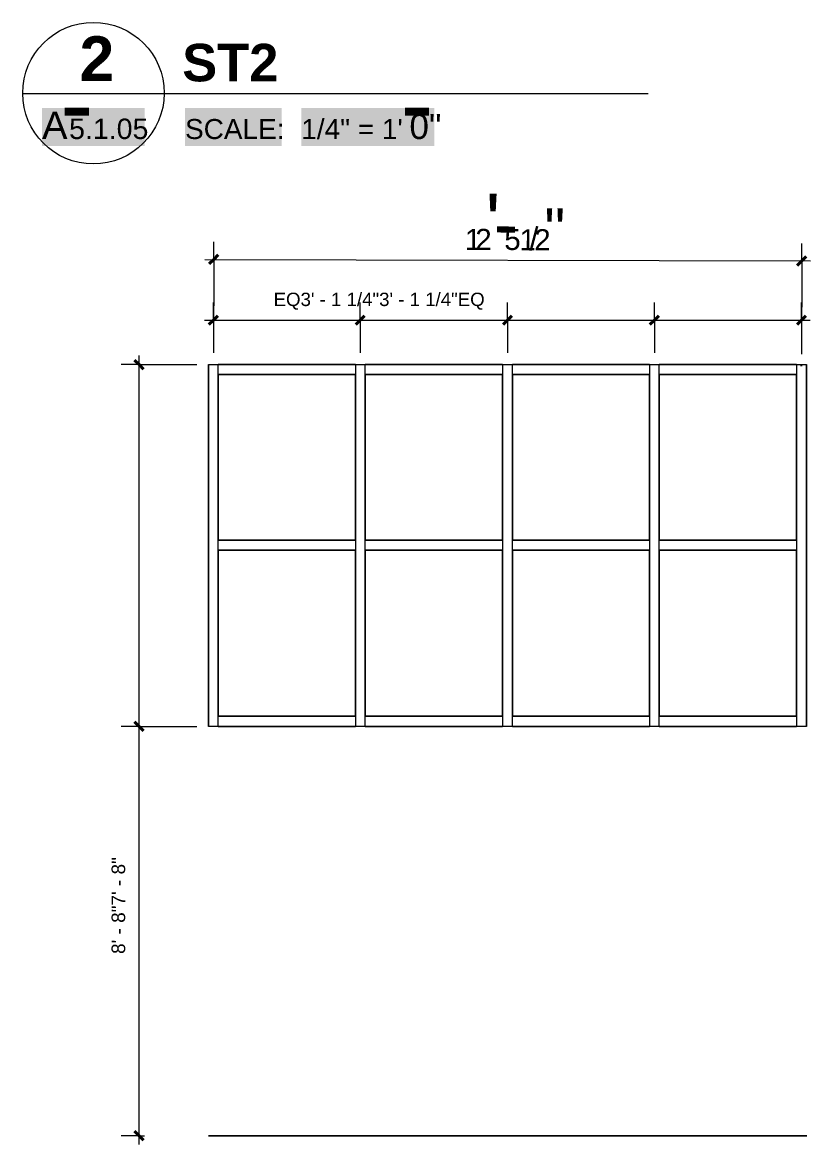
# Model space of a CAD drawing. Header units: inches. Extents: x -6061 to 13621, y -296 to 7483.
# Drawn here: x -5705.1 to -5504.8, y 284.6 to 569.8 of the extents above; entities that cross this region are included whole.
import ezdxf

# ---------------------------------------------------------------- set-up
doc = ezdxf.new("R2010")
doc.units = ezdxf.units.IN
doc.header["$MEASUREMENT"] = 0
doc.layers.get('0').update_dxf_attribs({"linetype": 'CONTINUOUS'})
doc.styles.add('Arial$001H0', font='arial.ttf')
doc.styles.add('Arial$101H0', font='arialbd.ttf')

msp = doc.modelspace()

# ---------------------------------------------------------------- hatches: boundary and pattern name
at = {"true_color": 0xffffff}
for points in [[(-5700.13081, 538.41719), (-5695.48556, 538.41719), (-5695.48556, 548.02805), (-5700.13081, 548.02805)], [(-5695.48556, 538.41719), (-5693.24302, 538.41719), (-5693.24302, 548.02805), (-5695.48556, 548.02805)], [(-5693.24302, 538.41719), (-5674.0213, 538.41719), (-5674.0213, 548.02805), (-5693.24302, 548.02805)], [(-5663.76972, 538.41719), (-5639.18194, 538.41719), (-5639.18194, 548.02805), (-5663.76972, 548.02805)], [(-5634.21633, 538.41719), (-5608.98782, 538.41719), (-5608.98782, 548.02805), (-5634.21633, 548.02805)], [(-5608.98782, 538.41719), (-5606.74528, 538.41719), (-5606.74528, 548.02805), (-5608.98782, 548.02805)], [(-5606.74528, 538.41719), (-5600.41814, 538.41719), (-5600.41814, 548.02805), (-5606.74528, 548.02805)]]:
    msp.add_hatch(color=7, dxfattribs=at).paths.add_polyline_path(points)

# ---------------------------------------------------------------- linework, layer by layer
at = {"color": 7, "linetype": 'Continuous', "lineweight": 9, "true_color": 0x000007}
for p, q in [((-5705.09642, 551.79231), (-5546.03669, 551.79231)), ((-5656.48148, 509.58462), (-5656.48148, 514.06968)), ((-5507.03262, 509.18416), (-5507.03262, 513.66923)), ((-5658.72402, 509.58462), (-5504.79008, 509.18416)), ((-5656.48148, 509.58462), (-5656.56157, 485.87783)), ((-5507.03262, 509.18416), (-5507.11271, 485.47738)), ((-5656.56157, 494.12715), (-5656.56157, 498.61222)), ((-5619.2394, 494.12715), (-5619.2394, 498.61222)), ((-5581.83714, 494.12715), (-5581.83714, 498.61222)), ((-5544.43488, 494.12715), (-5544.43488, 498.61222)), ((-5507.11271, 494.12715), (-5507.11271, 498.61222)), ((-5658.80411, 494.12715), (-5619.2394, 494.12715)), ((-5656.56157, 494.12715), (-5656.56157, 485.87783)), ((-5619.2394, 494.12715), (-5581.83714, 494.12715)), ((-5619.2394, 494.12715), (-5619.2394, 485.87783)), ((-5581.83714, 494.12715), (-5544.43488, 494.12715)), ((-5581.83714, 494.12715), (-5581.83714, 485.87783)), ((-5544.43488, 494.12715), (-5504.87017, 494.12715)), ((-5544.43488, 494.12715), (-5544.43488, 485.87783)), ((-5507.11271, 494.12715), (-5507.11271, 485.87783)), ((-5675.46293, 390.8905), (-5675.46293, 485.15701)), ((-5675.46293, 482.83439), (-5680.02809, 482.83439)), ((-5675.46293, 482.83439), (-5660.80637, 482.83439)), ((-5657.84302, 482.83439), (-5655.36022, 482.83439)), ((-5657.84302, 482.83439), (-5657.84302, 436.94253)), ((-5655.36022, 480.35158), (-5655.36022, 482.83439)), ((-5620.44076, 482.83439), (-5655.36022, 482.83439)), ((-5655.36022, 436.94253), (-5655.36022, 482.83439)), ((-5620.44076, 482.83439), (-5620.44076, 480.35158)), ((-5620.44076, 482.83439), (-5617.95795, 482.83439)), ((-5620.44076, 482.83439), (-5620.44076, 436.94253)), ((-5617.95795, 480.35158), (-5617.95795, 482.83439)), ((-5583.11859, 482.83439), (-5617.95795, 482.83439)), ((-5617.95795, 436.94253), (-5617.95795, 482.83439)), ((-5583.11859, 482.83439), (-5583.11859, 480.35158)), ((-5583.11859, 482.83439), (-5580.55569, 482.83439)), ((-5583.11859, 482.83439), (-5583.11859, 436.94253)), ((-5580.55569, 480.35158), (-5580.55569, 482.83439)), ((-5545.71633, 482.83439), (-5580.55569, 482.83439)), ((-5580.55569, 436.94253), (-5580.55569, 482.83439)), ((-5545.71633, 482.83439), (-5545.71633, 480.35158)), ((-5545.71633, 482.83439), (-5543.23352, 482.83439)), ((-5545.71633, 482.83439), (-5545.71633, 436.94253)), ((-5543.23352, 480.35158), (-5543.23352, 482.83439)), ((-5508.39415, 482.83439), (-5543.23352, 482.83439)), ((-5543.23352, 436.94253), (-5543.23352, 482.83439)), ((-5508.39415, 482.83439), (-5508.39415, 480.35158)), ((-5508.39415, 482.83439), (-5505.83126, 482.83439)), ((-5508.39415, 482.83439), (-5508.39415, 436.94253)), ((-5505.83126, 436.94253), (-5505.83126, 482.83439)), ((-5655.36022, 480.35158), (-5620.44076, 480.35158)), ((-5620.44076, 480.35158), (-5655.36022, 480.35158)), ((-5655.36022, 480.35158), (-5655.36022, 438.22398)), ((-5620.44076, 438.22398), (-5620.44076, 480.35158)), ((-5617.95795, 480.35158), (-5583.11859, 480.35158)), ((-5583.11859, 480.35158), (-5617.95795, 480.35158)), ((-5617.95795, 480.35158), (-5617.95795, 438.22398)), ((-5583.11859, 438.22398), (-5583.11859, 480.35158)), ((-5580.55569, 480.35158), (-5545.71633, 480.35158)), ((-5545.71633, 480.35158), (-5580.55569, 480.35158)), ((-5580.55569, 480.35158), (-5580.55569, 438.22398)), ((-5545.71633, 438.22398), (-5545.71633, 480.35158)), ((-5543.23352, 480.35158), (-5508.39415, 480.35158)), ((-5508.39415, 480.35158), (-5543.23352, 480.35158)), ((-5543.23352, 480.35158), (-5543.23352, 438.22398)), ((-5508.39415, 438.22398), (-5508.39415, 480.35158)), ((-5657.84302, 436.94253), (-5657.84302, 390.8905)), ((-5655.36022, 438.22398), (-5620.44076, 438.22398)), ((-5655.36022, 435.66109), (-5655.36022, 438.22398)), ((-5620.44076, 438.22398), (-5655.36022, 438.22398)), ((-5655.36022, 390.8905), (-5655.36022, 436.94253)), ((-5620.44076, 438.22398), (-5620.44076, 435.66109)), ((-5620.44076, 436.94253), (-5620.44076, 390.8905)), ((-5617.95795, 438.22398), (-5583.11859, 438.22398)), ((-5617.95795, 435.66109), (-5617.95795, 438.22398)), ((-5583.11859, 438.22398), (-5617.95795, 438.22398)), ((-5617.95795, 390.8905), (-5617.95795, 436.94253)), ((-5583.11859, 438.22398), (-5583.11859, 435.66109)), ((-5583.11859, 436.94253), (-5583.11859, 390.8905)), ((-5580.55569, 438.22398), (-5545.71633, 438.22398)), ((-5580.55569, 435.66109), (-5580.55569, 438.22398)), ((-5545.71633, 438.22398), (-5580.55569, 438.22398)), ((-5580.55569, 390.8905), (-5580.55569, 436.94253)), ((-5545.71633, 438.22398), (-5545.71633, 435.66109)), ((-5545.71633, 436.94253), (-5545.71633, 390.8905)), ((-5543.23352, 438.22398), (-5508.39415, 438.22398)), ((-5543.23352, 435.66109), (-5543.23352, 438.22398)), ((-5508.39415, 438.22398), (-5543.23352, 438.22398)), ((-5543.23352, 390.8905), (-5543.23352, 436.94253)), ((-5508.39415, 438.22398), (-5508.39415, 435.66109)), ((-5508.39415, 436.94253), (-5508.39415, 390.8905)), ((-5505.83126, 390.8905), (-5505.83126, 436.94253)), ((-5620.44076, 435.66109), (-5655.36022, 435.66109)), ((-5655.36022, 435.66109), (-5655.36022, 393.45339)), ((-5655.36022, 435.66109), (-5620.44076, 435.66109)), ((-5620.44076, 393.45339), (-5620.44076, 435.66109)), ((-5583.11859, 435.66109), (-5617.95795, 435.66109)), ((-5617.95795, 435.66109), (-5617.95795, 393.45339)), ((-5617.95795, 435.66109), (-5583.11859, 435.66109)), ((-5583.11859, 393.45339), (-5583.11859, 435.66109)), ((-5545.71633, 435.66109), (-5580.55569, 435.66109)), ((-5580.55569, 435.66109), (-5580.55569, 393.45339)), ((-5580.55569, 435.66109), (-5545.71633, 435.66109)), ((-5545.71633, 393.45339), (-5545.71633, 435.66109)), ((-5508.39415, 435.66109), (-5543.23352, 435.66109)), ((-5543.23352, 435.66109), (-5543.23352, 393.45339)), ((-5543.23352, 435.66109), (-5508.39415, 435.66109)), ((-5508.39415, 393.45339), (-5508.39415, 435.66109)), ((-5675.46293, 390.8905), (-5680.02809, 390.8905)), ((-5675.46293, 284.61041), (-5675.46293, 390.8905)), ((-5675.46293, 390.8905), (-5660.80637, 390.8905)), ((-5655.36022, 390.8905), (-5657.84302, 390.8905)), ((-5655.36022, 393.45339), (-5620.44076, 393.45339)), ((-5655.36022, 390.8905), (-5655.36022, 393.45339)), ((-5620.44076, 393.45339), (-5655.36022, 393.45339)), ((-5655.36022, 390.8905), (-5620.44076, 390.8905)), ((-5620.44076, 393.45339), (-5620.44076, 390.8905)), ((-5617.95795, 390.8905), (-5620.44076, 390.8905)), ((-5617.95795, 393.45339), (-5583.11859, 393.45339)), ((-5617.95795, 390.8905), (-5617.95795, 393.45339)), ((-5583.11859, 393.45339), (-5617.95795, 393.45339)), ((-5617.95795, 390.8905), (-5583.11859, 390.8905)), ((-5583.11859, 393.45339), (-5583.11859, 390.8905)), ((-5580.55569, 390.8905), (-5583.11859, 390.8905)), ((-5580.55569, 393.45339), (-5545.71633, 393.45339)), ((-5580.55569, 390.8905), (-5580.55569, 393.45339)), ((-5545.71633, 393.45339), (-5580.55569, 393.45339)), ((-5580.55569, 390.8905), (-5545.71633, 390.8905)), ((-5545.71633, 393.45339), (-5545.71633, 390.8905)), ((-5543.23352, 390.8905), (-5545.71633, 390.8905)), ((-5543.23352, 393.45339), (-5508.39415, 393.45339)), ((-5543.23352, 390.8905), (-5543.23352, 393.45339)), ((-5508.39415, 393.45339), (-5543.23352, 393.45339)), ((-5543.23352, 390.8905), (-5508.39415, 390.8905)), ((-5508.39415, 393.45339), (-5508.39415, 390.8905)), ((-5505.83126, 390.8905), (-5508.39415, 390.8905)), ((-5675.46293, 286.85294), (-5680.02809, 286.85294)), ((-5675.46293, 286.85294), (-5674.10139, 286.85294))]:
    msp.add_line(p, q, dxfattribs=at)
at = {"color": 7, "linetype": 'Continuous', "lineweight": 40, "true_color": 0x000007}
for p, q in [((-5656.48148, 509.58462), (-5655.36022, 510.70588)), ((-5656.48148, 509.58462), (-5657.60275, 508.46335)), ((-5507.03262, 509.18416), (-5508.15388, 508.0629)), ((-5507.03262, 509.18416), (-5505.91135, 510.30543)), ((-5656.56157, 494.12715), (-5657.68284, 493.00588)), ((-5656.56157, 494.12715), (-5655.44031, 495.24842)), ((-5619.2394, 494.12715), (-5620.36067, 493.00588)), ((-5619.2394, 494.12715), (-5618.11814, 495.24842)), ((-5581.83714, 494.12715), (-5582.95841, 493.00588)), ((-5581.83714, 494.12715), (-5580.71587, 495.24842)), ((-5544.43488, 494.12715), (-5545.63624, 493.00588)), ((-5544.43488, 494.12715), (-5543.31361, 495.24842)), ((-5507.11271, 494.12715), (-5508.23397, 493.00588)), ((-5507.11271, 494.12715), (-5505.99144, 495.24842)), ((-5675.46293, 482.83439), (-5676.5842, 483.95566)), ((-5675.46293, 482.83439), (-5674.34167, 481.71312)), ((-5675.46293, 390.8905), (-5676.5842, 392.01176)), ((-5675.46293, 390.8905), (-5674.34167, 389.76923)), ((-5675.46293, 286.85294), (-5676.5842, 287.97421)), ((-5675.46293, 286.85294), (-5674.34167, 285.73167))]:
    msp.add_line(p, q, dxfattribs=at)
at = {"color": 7, "linetype": 'Continuous', "lineweight": 18, "true_color": 0x000007}
for p, q in [((-5657.84302, 390.8905), (-5657.84302, 482.83439)), ((-5657.84302, 482.83439), (-5505.83126, 482.83439)), ((-5505.83126, 482.83439), (-5505.83126, 390.8905)), ((-5505.83126, 390.8905), (-5657.84302, 390.8905)), ((-5657.84302, 286.85294), (-5505.75117, 286.85294)), ((-5505.75117, 286.85294), (-5657.84302, 286.85294))]:
    msp.add_line(p, q, dxfattribs=at)
at = {"color": 7, "linetype": 'Continuous', "lineweight": 25, "true_color": 0x000007}
for p, q in [((-5656.56157, 482.91448), (-5656.56157, 482.83439)), ((-5507.11271, 482.43394), (-5507.11271, 482.91448))]:
    msp.add_line(p, q, dxfattribs=at)
at = {"color": 7, "linetype": 'Continuous', "lineweight": 9, "true_color": 0x000007}
for points in [[(-5705.01633, 551.8724), (-5705.01633, 561.80362), (-5697.00728, 569.81267), (-5687.07605, 569.81267)], [(-5687.07605, 569.81267), (-5677.14483, 569.81267), (-5669.05569, 561.80362), (-5669.05569, 551.8724)], [(-5705.01633, 551.79231), (-5705.01633, 551.55204), (-5705.01633, 551.55204), (-5705.01633, 551.8724)], [(-5687.07605, 533.85204), (-5697.00728, 533.85204), (-5705.01633, 541.94118), (-5705.01633, 551.79231)], [(-5669.05569, 551.79231), (-5669.13578, 541.94118), (-5677.14483, 533.85204), (-5687.07605, 533.85204)], [(-5669.05569, 551.8724), (-5669.05569, 551.55204), (-5669.05569, 551.55204), (-5669.05569, 551.79231)]]:
    msp.add_open_spline(points, degree=3, dxfattribs=at)

# ---------------------------------------------------------------- texts
at = {"color": 7, "true_color": 0x000007}
for s, height, style, p in [('2', 11.37604, 'Arial$101H0', (-5690.60016, 554.91548)), ('ST2', 9.54154, 'Arial$101H0', (-5664.49067, 554.83539)), ('-', 18.01876, 'Arial$001H0', (-5695.48568, 540.17886)), ('-', 18.01876, 'Arial$001H0', (-5608.98799, 540.17886)), ('A', 6.97383, 'Arial$001H0', (-5700.13094, 540.17886)), ('5.1.05', 5.192527, 'Arial$001H0', (-5693.24316, 540.17886)), ('SCALE:', 5.086183, 'Arial$001H0', (-5663.76988, 540.17886)), ('1/4" = 1\'', 5.083054, 'Arial$001H0', (-5634.21648, 540.17886)), ('0"', 6.400615, 'Arial$001H0', (-5606.74547, 540.17886)), ('EQ3\' - 1 1/4"3\' - 1 1/4"EQ', 3.3928793, 'Arial$001H0', (-5641.26444, 497.73093))]:
    msp.add_text(s, height=height, dxfattribs=dict(at, style=style)).set_placement(p)
at = {"color": 7, "true_color": 0x000007, "style": 'Arial$001H0'}
for s, height, rotation, p in [("'", 14.31728, 359.8025208, (-5587.44367, 511.98702)), ('"', 10.66862, 359.8025208, (-5572.46674, 511.90693)), ('1', 5.3647, 359.8025208, (-5592.64955, 511.98702)), ('2', 5.3647, 359.8025208, (-5590.00657, 511.98702)), ('-', 13.49039, 359.8025208, (-5585.36131, 511.98702)), ('5', 5.3647, 359.8025208, (-5582.63824, 511.98702)), ('1', 5.3647, 359.8025208, (-5578.79389, 511.90693)), ('/', 5.82308, 359.8025208, (-5576.231, 511.90693)), ('2', 5.3647, 359.8025208, (-5575.02964, 511.90693)), ('8\' - 8"7\' - 8"', 3.456875, 90, (-5678.98707, 333.06491))]:
    msp.add_text(s, height=height, rotation=rotation, dxfattribs=at).set_placement(p)

doc.saveas('drawing.dxf')
